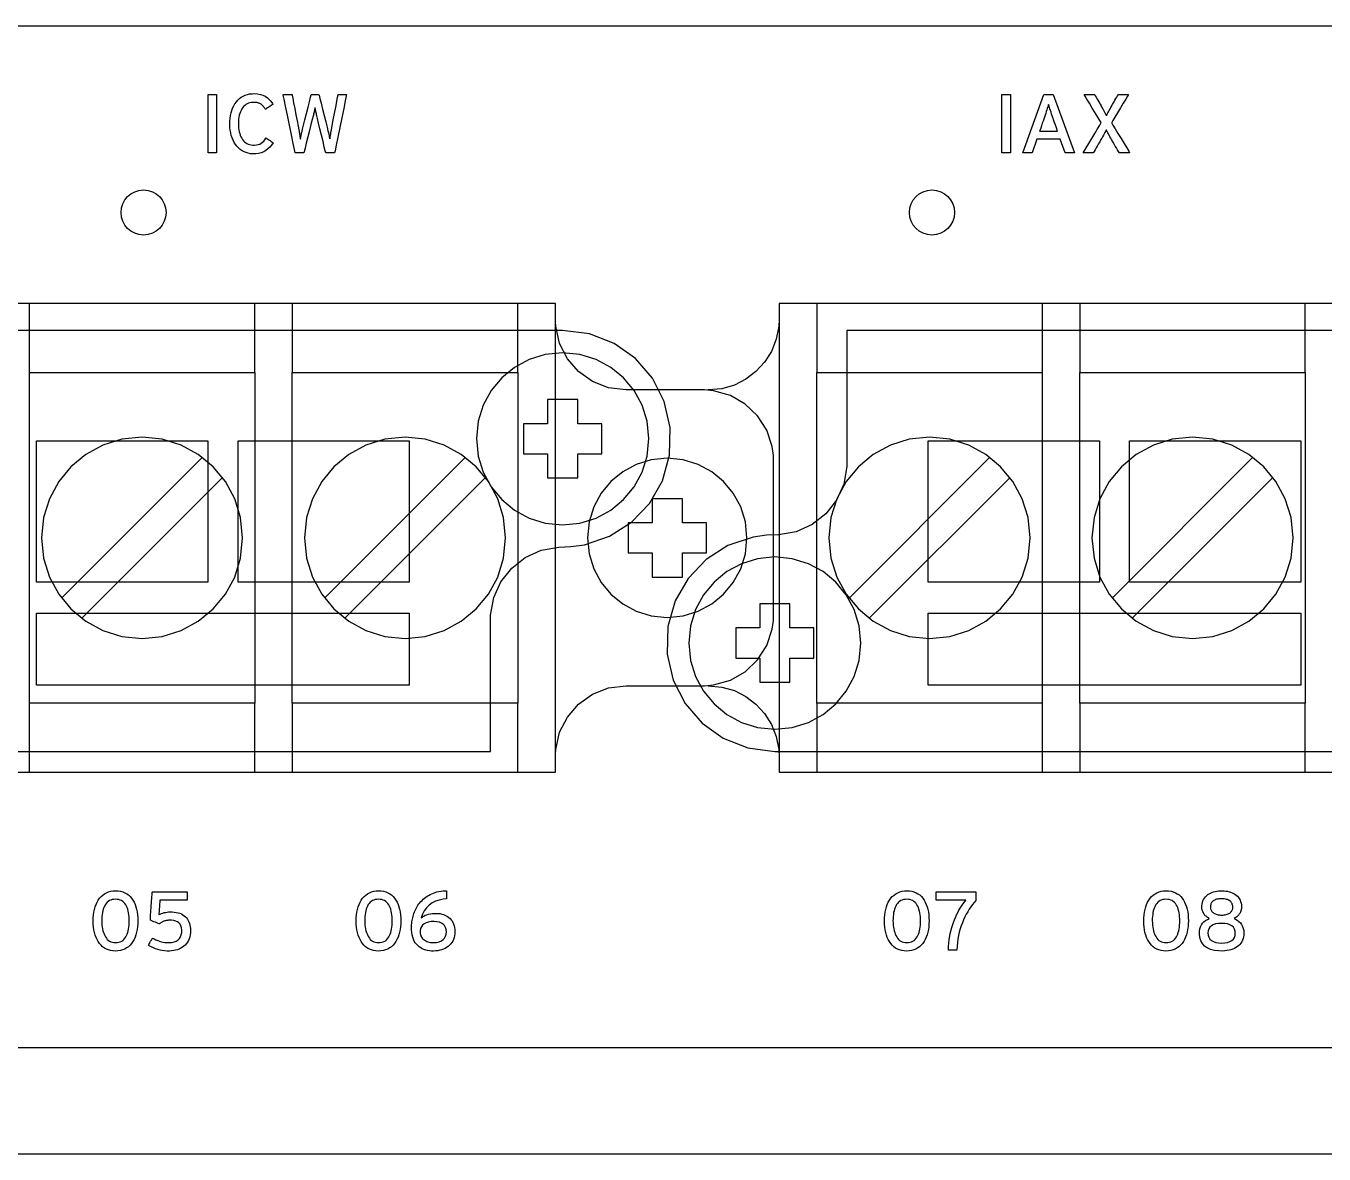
# Model space of a CAD drawing. Extents: x 1 to 47.7, y 0.2 to 33.3.
# Drawn here: x 28.488 to 30.647, y 10.156 to 12.033 of the extents above; entities that cross this region are included whole.
import ezdxf

# ---------------------------------------------------------------- set-up
doc = ezdxf.new("R2010")
doc.units = 0
doc.header["$MEASUREMENT"] = 0
for name, color, linetype in [('1_1__SCREW_TERMINAL_BLOCK_', 7, 'CONTINUOUS'), ('1_2__CONNECTORIZED_RELAY__', 7, 'CONTINUOUS'), ('4_0_____DWG', 7, 'CONTINUOUS')]:
    doc.layers.add(name, color=color, linetype=linetype)

msp = doc.modelspace()

# ---------------------------------------------------------------- linework, layer by layer
at = {"layer": '1_1__SCREW_TERMINAL_BLOCK_'}
for points in [[(28.3373, 10.7912), (28.4887, 10.7912), (28.6343, 10.7912), (28.7722, 10.7912), (28.9005, 10.7912), (29.0173, 10.7912), (29.0708, 10.7912), (29.1206, 10.7912), (29.1667, 10.7912), (29.2086, 10.7912), (29.2462, 10.7912), (29.2792, 10.7912), (29.3075, 10.7912), (29.3307, 10.7912), (29.3486, 10.7912), (29.3609, 10.7912), (29.3676, 10.7912), (29.3687, 10.7912), (29.3687, 10.7913), (29.3687, 10.7923), (29.3687, 10.8129), (29.3687, 10.8163), (29.3687, 10.817), (29.3687, 10.8216), (29.3693, 10.8291), (29.3758, 10.8577), (29.3888, 10.8831), (29.4073, 10.9045), (29.4304, 10.9209), (29.4572, 10.9314), (29.4867, 10.9351), (29.4889, 10.9351), (29.495, 10.9351), (29.5162, 10.9351), (29.5737, 10.9351), (29.5983, 10.9351), (29.6125, 10.9351), (29.617, 10.9352), (29.6319, 10.9365), (29.6599, 10.9444), (29.6845, 10.9585), (29.705, 10.978), (29.7203, 11.0019), (29.7295, 11.0292), (29.7316, 11.0439), (29.7319, 11.0515), (29.7319, 11.0537), (29.7319, 11.0615), (29.7319, 11.0766), (29.7319, 11.0976), (29.7319, 11.123), (29.7319, 11.1811), (29.7319, 11.2392), (29.7319, 11.2646), (29.7319, 11.2856), (29.7319, 11.3007), (29.7319, 11.3085), (29.7319, 11.3108), (29.7316, 11.3183), (29.7295, 11.333), (29.7203, 11.3604), (29.705, 11.3842), (29.6845, 11.4037), (29.6599, 11.4179), (29.6319, 11.4258), (29.617, 11.4271), (29.6125, 11.4271), (29.5983, 11.4271), (29.5737, 11.4271), (29.5162, 11.4271), (29.495, 11.4271), (29.4889, 11.4271), (29.4867, 11.4271), (29.4572, 11.4308), (29.4304, 11.4413), (29.4073, 11.4577), (29.3888, 11.4791), (29.3758, 11.5046), (29.3693, 11.5332), (29.3687, 11.5407), (29.3687, 11.5453), (29.3687, 11.5459), (29.3687, 11.5493), (29.3687, 11.57), (29.3687, 11.5709), (29.3687, 11.5711), (29.3676, 11.5711), (29.3609, 11.5711), (29.3486, 11.5711), (29.3307, 11.5711), (29.3075, 11.5711), (29.2792, 11.5711), (29.2462, 11.5711), (29.2086, 11.5711), (29.1667, 11.5711), (29.1206, 11.5711), (29.0708, 11.5711), (29.0173, 11.5711), (28.9005, 11.5711), (28.7722, 11.5711), (28.6343, 11.5711), (28.4887, 11.5711), (28.3373, 11.5711)], [(28.4938, 11.4561), (28.4938, 11.5711)], [(28.8688, 11.4561), (28.8688, 11.5711)], [(28.9311, 11.5711), (28.9311, 11.4561)], [(29.3061, 11.4561), (29.3061, 11.5711)], [(29.3687, 10.7912), (29.3687, 11.5711)], [(30.6962, 11.5711), (30.4755, 11.5711), (30.3713, 11.5711), (30.2721, 11.5711), (30.1789, 11.5711), (30.0925, 11.5711), (30.0136, 11.5711), (29.9432, 11.5711), (29.8819, 11.5711), (29.8306, 11.5711), (29.7901, 11.5711), (29.7612, 11.5711), (29.7448, 11.5711), (29.7412, 11.5711), (29.7412, 11.57), (29.7412, 11.5546), (29.7412, 11.5473), (29.7412, 11.5455), (29.7412, 11.5445), (29.7406, 11.5332), (29.7363, 11.5115), (29.7283, 11.4914), (29.7169, 11.4734), (29.7025, 11.4577), (29.6856, 11.4449), (29.6665, 11.4353), (29.6455, 11.4292), (29.6232, 11.4271)], [(29.7412, 11.5711), (29.7412, 10.7912)], [(29.8037, 11.5711), (29.8037, 11.4561)], [(30.1787, 11.5711), (30.1787, 11.4561)], [(30.2412, 11.5711), (30.2412, 11.4561)], [(30.6162, 11.4561), (30.6162, 11.5711)], [(28.8688, 10.9062), (28.4938, 10.9062), (28.4938, 11.4561), (28.8688, 11.4561), (28.8688, 10.9062)], [(29.3061, 10.9062), (28.9311, 10.9062), (28.9311, 11.4561), (29.3061, 11.4561), (29.3061, 10.9062)], [(30.1787, 10.9062), (29.8037, 10.9062), (29.8037, 11.4561), (30.1787, 11.4561), (30.1787, 10.9062)], [(30.6162, 10.9062), (30.2412, 10.9062), (30.2412, 11.4561), (30.6162, 11.4561), (30.6162, 10.9062)], [(28.7816, 11.3151), (28.5473, 11.0809)], [(29.2191, 11.3151), (28.9849, 11.0809)], [(29.8574, 11.0809), (30.0917, 11.3151)], [(30.295, 11.0809), (30.5292, 11.3151)], [(28.5808, 11.0474), (28.815, 11.2817)], [(29.0183, 11.0474), (29.2526, 11.2817)], [(30.1251, 11.2817), (29.8908, 11.0474)], [(30.5625, 11.2817), (30.3284, 11.0474)], [(29.58, 11.2063), (29.58, 11.2462), (29.5299, 11.2462), (29.5299, 11.2063), (29.4899, 11.2063), (29.4899, 11.156), (29.5299, 11.156), (29.5299, 11.116), (29.58, 11.116), (29.58, 11.156), (29.62, 11.156), (29.62, 11.2063), (29.58, 11.2063)], [(29.6232, 10.9351), (29.6455, 10.933), (29.6665, 10.927), (29.6856, 10.9173), (29.7025, 10.9045), (29.7169, 10.8889), (29.7283, 10.8709), (29.7363, 10.8508), (29.7406, 10.8291), (29.7412, 10.8177), (29.7412, 10.8168), (29.7412, 10.8149), (29.7412, 10.8077), (29.7412, 10.7923), (29.7412, 10.7912), (29.7448, 10.7912), (29.7612, 10.7912), (29.7901, 10.7912), (29.8306, 10.7912), (29.8819, 10.7912), (29.9432, 10.7912), (30.0136, 10.7912), (30.0925, 10.7912), (30.1789, 10.7912), (30.2721, 10.7912), (30.3713, 10.7912), (30.4755, 10.7912), (30.6962, 10.7912)], [(28.4938, 10.7912), (28.4938, 10.9062)], [(28.8688, 10.7912), (28.8688, 10.9062)], [(28.9311, 10.9062), (28.9311, 10.7912)], [(29.3061, 10.7912), (29.3061, 10.9062)], [(29.8037, 10.9062), (29.8037, 10.7912)], [(30.1787, 10.9062), (30.1787, 10.7912)], [(30.2412, 10.9062), (30.2412, 10.7912)], [(30.6162, 10.7912), (30.6162, 10.9062)]]:
    msp.add_lwpolyline(points, dxfattribs=at)
for points in [[(28.8484, 11.1811), (28.8451, 11.2148), (28.8353, 11.2462), (28.8199, 11.2747), (28.7995, 11.2995), (28.7748, 11.3199), (28.7463, 11.3354), (28.7149, 11.3451), (28.6812, 11.3486), (28.6475, 11.3451), (28.6161, 11.3354), (28.5877, 11.3199), (28.5629, 11.2995), (28.5425, 11.2747), (28.5271, 11.2462), (28.5173, 11.2148), (28.5139, 11.1811), (28.5173, 11.1474), (28.5271, 11.116), (28.5425, 11.0876), (28.5629, 11.0628), (28.5877, 11.0423), (28.6161, 11.0269), (28.6475, 11.0171), (28.6812, 11.0137), (28.7149, 11.0171), (28.7463, 11.0269), (28.7748, 11.0423), (28.7995, 11.0628), (28.8199, 11.0876), (28.8353, 11.116), (28.8451, 11.1474)], [(29.286, 11.1811), (29.2826, 11.2148), (29.2728, 11.2462), (29.2574, 11.2747), (29.237, 11.2995), (29.2122, 11.3199), (29.1838, 11.3354), (29.1524, 11.3451), (29.1187, 11.3486), (29.085, 11.3451), (29.0536, 11.3354), (29.0251, 11.3199), (29.0004, 11.2995), (28.98, 11.2747), (28.9646, 11.2462), (28.9548, 11.2148), (28.9514, 11.1811), (28.9548, 11.1474), (28.9646, 11.116), (28.98, 11.0876), (29.0004, 11.0628), (29.0251, 11.0423), (29.0536, 11.0269), (29.085, 11.0171), (29.1187, 11.0137), (29.1524, 11.0171), (29.1838, 11.0269), (29.2122, 11.0423), (29.237, 11.0628), (29.2574, 11.0876), (29.2728, 11.116), (29.2826, 11.1474)], [(30.1585, 11.1811), (30.1551, 11.2148), (30.1454, 11.2462), (30.13, 11.2747), (30.1095, 11.2995), (30.0848, 11.3199), (30.0564, 11.3354), (30.025, 11.3451), (29.9913, 11.3486), (29.9575, 11.3451), (29.9261, 11.3354), (29.8976, 11.3199), (29.8729, 11.2995), (29.8524, 11.2747), (29.837, 11.2462), (29.8272, 11.2148), (29.8238, 11.1811), (29.8272, 11.1474), (29.837, 11.116), (29.8524, 11.0876), (29.8729, 11.0628), (29.8976, 11.0423), (29.9261, 11.0269), (29.9575, 11.0171), (29.9913, 11.0137), (30.025, 11.0171), (30.0564, 11.0269), (30.0848, 11.0423), (30.1095, 11.0628), (30.13, 11.0876), (30.1454, 11.116), (30.1551, 11.1474)], [(30.5961, 11.1811), (30.5927, 11.2148), (30.5829, 11.2462), (30.5675, 11.2747), (30.5471, 11.2995), (30.5223, 11.3199), (30.4939, 11.3354), (30.4625, 11.3451), (30.4288, 11.3486), (30.395, 11.3451), (30.3636, 11.3354), (30.3352, 11.3199), (30.3104, 11.2995), (30.29, 11.2747), (30.2745, 11.2462), (30.2648, 11.2148), (30.2614, 11.1811), (30.2648, 11.1474), (30.2745, 11.116), (30.29, 11.0876), (30.3104, 11.0628), (30.3352, 11.0423), (30.3636, 11.0269), (30.395, 11.0171), (30.4288, 11.0137), (30.4625, 11.0171), (30.4939, 11.0269), (30.5223, 11.0423), (30.5471, 11.0628), (30.5675, 11.0876), (30.5829, 11.116), (30.5927, 11.1474)], [(29.6875, 11.1811), (29.6848, 11.2078), (29.6771, 11.2327), (29.6648, 11.2552), (29.6486, 11.2748), (29.629, 11.2911), (29.6065, 11.3033), (29.5816, 11.3111), (29.5549, 11.3138), (29.5282, 11.3111), (29.5033, 11.3033), (29.4809, 11.2911), (29.4612, 11.2748), (29.4451, 11.2552), (29.4328, 11.2327), (29.4251, 11.2078), (29.4224, 11.1811), (29.4251, 11.1545), (29.4328, 11.1296), (29.4451, 11.1071), (29.4612, 11.0874), (29.4809, 11.0712), (29.5033, 11.059), (29.5282, 11.0512), (29.5549, 11.0485), (29.5816, 11.0512), (29.6065, 11.059), (29.629, 11.0712), (29.6486, 11.0874), (29.6648, 11.1071), (29.6771, 11.1296), (29.6848, 11.1545)]]:
    msp.add_lwpolyline(points, close=True, dxfattribs=at)
at = {"layer": '1_2__CONNECTORIZED_RELAY__'}
for points in [[(28.4414, 10.8259), (28.5804, 10.8259), (28.7117, 10.8259), (28.8332, 10.8259), (28.9434, 10.8259), (29.0401, 10.8259), (29.0829, 10.8259), (29.1217, 10.8259), (29.1562, 10.8259), (29.1862, 10.8259), (29.2115, 10.8259), (29.2319, 10.8259), (29.247, 10.8259), (29.2567, 10.8259), (29.2608, 10.8259), (29.2609, 10.8261), (29.2609, 10.8314), (29.2609, 10.8432), (29.2609, 10.8603), (29.2609, 10.9054), (29.2609, 10.9566), (29.2609, 11.0037), (29.2609, 11.0225), (29.2609, 11.0366), (29.2611, 11.0523), (29.2663, 11.0817), (29.2783, 11.1082), (29.2961, 11.1308), (29.3187, 11.1486), (29.3452, 11.1606), (29.3747, 11.1658), (29.3947, 11.1665), (29.4171, 11.1696), (29.4589, 11.1837), (29.4953, 11.2071), (29.5251, 11.2383), (29.5467, 11.276), (29.5588, 11.3187), (29.5599, 11.3645), (29.5499, 11.408), (29.5301, 11.4467), (29.5019, 11.4793), (29.4666, 11.5043), (29.4258, 11.5203), (29.3808, 11.526), (29.3779, 11.526), (29.3693, 11.526), (29.3552, 11.526), (29.3359, 11.526), (29.3115, 11.526), (29.2825, 11.526), (29.2488, 11.526), (29.2109, 11.526), (29.1689, 11.526), (29.123, 11.526), (29.0207, 11.526), (28.9058, 11.526), (28.7801, 11.526), (28.6456, 11.526), (28.504, 11.526), (28.2071, 11.526)], [(30.6733, 11.526), (30.5343, 11.526), (30.4031, 11.526), (30.2815, 11.526), (30.1714, 11.526), (30.0746, 11.526), (30.0318, 11.526), (29.9931, 11.526), (29.9585, 11.526), (29.9285, 11.526), (29.9032, 11.526), (29.8829, 11.526), (29.8677, 11.526), (29.858, 11.526), (29.8539, 11.526), (29.8538, 11.5258), (29.8538, 11.5206), (29.8538, 11.5088), (29.8538, 11.4917), (29.8538, 11.4467), (29.8538, 11.3956), (29.8538, 11.3486), (29.8538, 11.3297), (29.8538, 11.3156), (29.8536, 11.3), (29.8484, 11.2704), (29.8365, 11.2438), (29.8187, 11.2212), (29.7961, 11.2034), (29.7696, 11.1914), (29.7401, 11.1861), (29.7201, 11.1855), (29.6976, 11.1823), (29.6559, 11.1682), (29.6194, 11.1449), (29.5897, 11.1137), (29.5681, 11.0761), (29.556, 11.0335), (29.5548, 10.9877), (29.5648, 10.9442), (29.5847, 10.9054), (29.6129, 10.8727), (29.6481, 10.8477), (29.6889, 10.8316), (29.7339, 10.8259), (29.7339, 10.8259), (29.7368, 10.8259), (29.7455, 10.8259), (29.7596, 10.8259), (29.7789, 10.8259), (29.8032, 10.8259), (29.8323, 10.8259), (29.8659, 10.8259), (29.9039, 10.8259), (29.9459, 10.8259), (29.9917, 10.8259), (30.094, 10.8259), (30.209, 10.8259), (30.3346, 10.8259), (30.4692, 10.8259), (30.6108, 10.8259), (30.9077, 10.8259)], [(29.406, 11.4113), (29.3558, 11.4113), (29.3558, 11.371), (29.3159, 11.371), (29.3159, 11.321), (29.3558, 11.321), (29.3558, 11.2811), (29.406, 11.2811), (29.406, 11.321), (29.4459, 11.321), (29.4459, 11.371), (29.406, 11.371), (29.406, 11.4113)], [(28.7908, 11.1077), (28.5058, 11.1077), (28.5058, 11.3427), (28.7908, 11.3427), (28.7908, 11.1077)], [(29.1258, 11.1077), (28.8408, 11.1077), (28.8408, 11.3427), (29.1258, 11.3427), (29.1258, 11.1077)], [(30.2738, 11.1077), (29.9888, 11.1077), (29.9888, 11.3427), (30.2738, 11.3427), (30.2738, 11.1077)], [(30.6088, 11.1077), (30.3238, 11.1077), (30.3238, 11.3427), (30.6088, 11.3427), (30.6088, 11.1077)], [(29.7089, 11.0713), (29.7089, 11.0313), (29.6688, 11.0313), (29.6688, 10.981), (29.7089, 10.981), (29.7089, 10.941), (29.7589, 10.941), (29.7589, 10.981), (29.799, 10.981), (29.799, 11.0313), (29.7589, 11.0313), (29.7589, 11.0713), (29.7089, 11.0713)], [(29.1258, 10.936), (28.5058, 10.936), (28.5058, 11.056), (29.1258, 11.056), (29.1258, 10.936)], [(30.6088, 10.936), (29.9888, 10.936), (29.9888, 11.056), (30.6088, 11.056), (30.6088, 10.936)]]:
    msp.add_lwpolyline(points, dxfattribs=at)
for points in [[(29.5241, 11.3462), (29.5212, 11.375), (29.5129, 11.4018), (29.4996, 11.4261), (29.4821, 11.4472), (29.4609, 11.4647), (29.4366, 11.4779), (29.4097, 11.4862), (29.3808, 11.4891), (29.352, 11.4862), (29.3251, 11.4779), (29.3008, 11.4647), (29.2796, 11.4472), (29.2621, 11.4261), (29.2489, 11.4018), (29.2406, 11.375), (29.2377, 11.3462), (29.2406, 11.3173), (29.2489, 11.2903), (29.2621, 11.266), (29.2796, 11.2448), (29.3008, 11.2273), (29.3251, 11.2141), (29.352, 11.2058), (29.3808, 11.2028), (29.4097, 11.2058), (29.4366, 11.2141), (29.4609, 11.2273), (29.4821, 11.2448), (29.4996, 11.266), (29.5129, 11.2903), (29.5212, 11.3173)], [(29.8771, 11.0061), (29.8742, 11.0349), (29.8658, 11.0618), (29.8526, 11.0862), (29.8351, 11.1074), (29.814, 11.1249), (29.7896, 11.1382), (29.7628, 11.1465), (29.7339, 11.1495), (29.7051, 11.1465), (29.6782, 11.1382), (29.6539, 11.1249), (29.6327, 11.1074), (29.6152, 11.0862), (29.602, 11.0618), (29.5937, 11.0349), (29.5908, 11.0061), (29.5937, 10.9772), (29.602, 10.9503), (29.6152, 10.926), (29.6327, 10.9048), (29.6539, 10.8873), (29.6782, 10.8741), (29.7051, 10.8657), (29.7339, 10.8628), (29.7628, 10.8657), (29.7896, 10.8741), (29.814, 10.8873), (29.8351, 10.9048), (29.8526, 10.926), (29.8658, 10.9503), (29.8742, 10.9772)]]:
    msp.add_lwpolyline(points, close=True, dxfattribs=at)
at = {"layer": '4_0_____DWG'}
for points in [[(28.3763, 12.0327), (28.5053, 12.0327), (28.637, 12.0327), (28.7713, 12.0327), (28.9082, 12.0327), (29.0475, 12.0327), (29.1891, 12.0327), (29.333, 12.0327), (29.4789, 12.0327), (29.6269, 12.0327), (29.7768, 12.0327), (29.9285, 12.0327), (30.0818, 12.0327), (30.2368, 12.0327), (30.3933, 12.0327), (30.5512, 12.0327), (30.7104, 12.0327)], [(28.7909, 11.8214), (28.7909, 11.9186), (28.805, 11.9186), (28.805, 11.8214), (28.7909, 11.8214)], [(30.1117, 11.8214), (30.1117, 11.9186), (30.1258, 11.9186), (30.1258, 11.8214), (30.1117, 11.8214)], [(30.2168, 11.8214), (30.2087, 11.8445), (30.1698, 11.8445), (30.1617, 11.8214), (30.1466, 11.8214), (30.1816, 11.9186), (30.197, 11.9186), (30.2324, 11.8214), (30.2168, 11.8214)], [(30.7104, 10.3327), (30.5512, 10.3327), (30.3933, 10.3327), (30.2368, 10.3327), (30.0818, 10.3327), (29.9285, 10.3327), (29.7768, 10.3327), (29.6269, 10.3327), (29.4789, 10.3327), (29.333, 10.3327), (29.1891, 10.3327), (29.0475, 10.3327), (28.9082, 10.3327), (28.7713, 10.3327), (28.637, 10.3327), (28.5053, 10.3327), (28.3763, 10.3327)], [(30.7458, 10.1561), (30.5661, 10.1561), (30.3884, 10.1561), (30.3004, 10.1561), (30.2129, 10.1561), (30.126, 10.1561), (30.0397, 10.1561), (29.9539, 10.1561), (29.8687, 10.1561), (29.7842, 10.1561), (29.7003, 10.1561), (29.617, 10.1561), (29.5343, 10.1561), (29.4523, 10.1561), (29.371, 10.1561), (29.2904, 10.1561), (29.2105, 10.1561), (29.1313, 10.1561), (29.0528, 10.1561), (28.975, 10.1561), (28.898, 10.1561), (28.8217, 10.1561), (28.7462, 10.1561), (28.6715, 10.1561), (28.5976, 10.1561), (28.5245, 10.1561), (28.4522, 10.1561)]]:
    msp.add_lwpolyline(points, dxfattribs=at)
for points in [[(28.8993, 11.8384), (28.8967, 11.8345), (28.8939, 11.831), (28.8907, 11.828), (28.8873, 11.8255), (28.8835, 11.8234), (28.8795, 11.8218), (28.8751, 11.8207), (28.8705, 11.82), (28.8658, 11.8199), (28.8617, 11.8202), (28.8578, 11.8209), (28.8542, 11.822), (28.8508, 11.8234), (28.8475, 11.8252), (28.8445, 11.8273), (28.8417, 11.8298), (28.8391, 11.8326), (28.8367, 11.8357), (28.8345, 11.839), (28.8326, 11.8426), (28.831, 11.8464), (28.8296, 11.8505), (28.8286, 11.8548), (28.8278, 11.8593), (28.8273, 11.864), (28.8271, 11.869), (28.8272, 11.8741), (28.8276, 11.8789), (28.8282, 11.8836), (28.8292, 11.888), (28.8304, 11.8921), (28.8319, 11.8961), (28.8337, 11.8998), (28.8358, 11.9032), (28.8381, 11.9065), (28.8406, 11.9094), (28.8434, 11.912), (28.8463, 11.9142), (28.8494, 11.9161), (28.8528, 11.9176), (28.8564, 11.9187), (28.8601, 11.9196), (28.8641, 11.92), (28.8686, 11.9201), (28.8735, 11.9197), (28.8781, 11.9188), (28.8823, 11.9175), (28.8861, 11.9156), (28.8896, 11.9133), (28.8928, 11.9106), (28.8956, 11.9073), (28.898, 11.9036), (28.8987, 11.9019), (28.8978, 11.9013), (28.8962, 11.9003), (28.8943, 11.899), (28.8921, 11.8977), (28.8901, 11.8963), (28.8883, 11.8952), (28.887, 11.8943), (28.8864, 11.894), (28.8857, 11.8951), (28.8849, 11.8964), (28.884, 11.8976), (28.8831, 11.8987), (28.8822, 11.8997), (28.8813, 11.9006), (28.8804, 11.9015), (28.8794, 11.9023), (28.8784, 11.903), (28.8773, 11.9035), (28.8762, 11.9041), (28.8749, 11.9045), (28.8737, 11.9049), (28.8723, 11.9052), (28.8709, 11.9054), (28.8694, 11.9056), (28.8678, 11.9056), (28.8657, 11.9056), (28.8631, 11.9054), (28.8605, 11.9049), (28.8581, 11.9042), (28.8559, 11.9032), (28.8539, 11.902), (28.852, 11.9005), (28.8502, 11.8988), (28.8486, 11.8969), (28.8472, 11.8947), (28.8459, 11.8923), (28.8447, 11.8897), (28.8438, 11.887), (28.843, 11.884), (28.8424, 11.8809), (28.8419, 11.8775), (28.8417, 11.874), (28.8416, 11.8703), (28.8416, 11.8666), (28.8419, 11.8631), (28.8423, 11.8598), (28.8429, 11.8566), (28.8437, 11.8537), (28.8446, 11.8509), (28.8457, 11.8483), (28.847, 11.8459), (28.8484, 11.8437), (28.85, 11.8416), (28.8517, 11.8398), (28.8536, 11.8383), (28.8556, 11.837), (28.8578, 11.836), (28.8602, 11.8352), (28.8627, 11.8347), (28.8654, 11.8344), (28.8684, 11.8344), (28.8714, 11.8347), (28.8742, 11.8353), (28.8769, 11.8363), (28.8793, 11.8375), (28.8816, 11.8391), (28.8837, 11.841), (28.8855, 11.8433), (28.8872, 11.8458), (28.8878, 11.8464), (28.8888, 11.8457), (28.8903, 11.8446), (28.8922, 11.8434), (28.8942, 11.842), (28.8961, 11.8406), (28.8977, 11.8395), (28.8989, 11.8387)], [(29.0015, 11.8214), (29.001, 11.8214), (28.9996, 11.8214), (28.9976, 11.8214), (28.9952, 11.8214), (28.9927, 11.8214), (28.9903, 11.8214), (28.9884, 11.8214), (28.9872, 11.8214), (28.9868, 11.8215), (28.986, 11.8247), (28.9844, 11.8313), (28.9822, 11.8404), (28.9797, 11.8508), (28.9772, 11.8615), (28.9748, 11.8712), (28.973, 11.8789), (28.9719, 11.8834), (28.9715, 11.8849), (28.9712, 11.8865), (28.9708, 11.8881), (28.9705, 11.8896), (28.9701, 11.8911), (28.9698, 11.8925), (28.9695, 11.8939), (28.9693, 11.8953), (28.969, 11.8966), (28.9687, 11.8963), (28.9685, 11.8949), (28.9682, 11.8935), (28.9679, 11.8921), (28.9676, 11.8907), (28.9673, 11.8892), (28.9669, 11.8876), (28.9666, 11.8861), (28.9662, 11.8845), (28.9657, 11.8826), (28.9643, 11.8771), (28.9622, 11.8688), (28.9597, 11.8587), (28.957, 11.848), (28.9544, 11.8379), (28.9523, 11.8293), (28.9508, 11.8234), (28.9503, 11.8214), (28.9497, 11.8214), (28.9483, 11.8214), (28.9463, 11.8214), (28.9439, 11.8214), (28.9414, 11.8214), (28.9392, 11.8214), (28.9373, 11.8214), (28.9361, 11.8214), (28.9358, 11.8217), (28.9347, 11.8269), (28.9326, 11.8374), (28.9297, 11.8517), (28.9264, 11.8678), (28.923, 11.8842), (28.92, 11.8991), (28.9176, 11.9108), (28.9162, 11.9176), (28.9161, 11.9186), (28.9171, 11.9186), (28.9189, 11.9186), (28.9211, 11.9186), (28.9236, 11.9186), (28.926, 11.9186), (28.9282, 11.9186), (28.9299, 11.9186), (28.9307, 11.9186), (28.9309, 11.9175), (28.9319, 11.9127), (28.9333, 11.9049), (28.9352, 11.8953), (28.9372, 11.8849), (28.9391, 11.8748), (28.9407, 11.8661), (28.9419, 11.8598), (28.9424, 11.8572), (28.9427, 11.8559), (28.9429, 11.8545), (28.9432, 11.8531), (28.9434, 11.8517), (28.9437, 11.8502), (28.9439, 11.8487), (28.9442, 11.8473), (28.9444, 11.8458), (28.9446, 11.8446), (28.9449, 11.8461), (28.9452, 11.8475), (28.9455, 11.849), (28.9458, 11.8504), (28.9461, 11.8519), (28.9464, 11.8533), (28.9467, 11.8547), (28.947, 11.8561), (28.9473, 11.8573), (28.9482, 11.8608), (28.9499, 11.8676), (28.9522, 11.8767), (28.9548, 11.887), (28.9574, 11.8974), (28.9598, 11.9067), (28.9616, 11.914), (28.9627, 11.9181), (28.9629, 11.9186), (28.9638, 11.9186), (28.9653, 11.9186), (28.9672, 11.9186), (28.9693, 11.9186), (28.9714, 11.9186), (28.9732, 11.9186), (28.9746, 11.9186), (28.9753, 11.9186), (28.9756, 11.9173), (28.9769, 11.9122), (28.9789, 11.9041), (28.9814, 11.8942), (28.9841, 11.8835), (28.9867, 11.8732), (28.9889, 11.8644), (28.9905, 11.8582), (28.9911, 11.8557), (28.9914, 11.8546), (28.9917, 11.8534), (28.9919, 11.8522), (28.9922, 11.8509), (28.9925, 11.8496), (28.9927, 11.8483), (28.993, 11.847), (28.9933, 11.8456), (28.9935, 11.8447), (28.9938, 11.8461), (28.9941, 11.8476), (28.9943, 11.849), (28.9946, 11.8503), (28.9948, 11.8516), (28.995, 11.8528), (28.9952, 11.854), (28.9953, 11.8551), (28.9955, 11.8561), (28.9962, 11.8599), (28.9976, 11.867), (28.9993, 11.8764), (29.0013, 11.8869), (29.0033, 11.8975), (29.0051, 11.9069), (29.0064, 11.9142), (29.0072, 11.9182), (29.0074, 11.9186), (29.0084, 11.9186), (29.0102, 11.9186), (29.0124, 11.9186), (29.0148, 11.9186), (29.0171, 11.9186), (29.0192, 11.9186), (29.0207, 11.9186), (29.0214, 11.9186), (29.021, 11.9164), (29.0193, 11.9082), (29.0167, 11.8954), (29.0135, 11.88), (29.0101, 11.8635), (29.0069, 11.8477), (29.0042, 11.8342), (29.0023, 11.8249)], [(30.1964, 11.8799), (30.1953, 11.8831), (30.1943, 11.8861), (30.1933, 11.8891), (30.1924, 11.8919), (30.1915, 11.8946), (30.1907, 11.8971), (30.19, 11.8995), (30.1892, 11.9018), (30.1886, 11.9005), (30.1879, 11.8981), (30.1871, 11.8956), (30.1863, 11.893), (30.1854, 11.8902), (30.1845, 11.8873), (30.1835, 11.8843), (30.1824, 11.8811), (30.1819, 11.8794), (30.1812, 11.8775), (30.1801, 11.8745), (30.1788, 11.8707), (30.1774, 11.8666), (30.1761, 11.8628), (30.175, 11.8597), (30.1744, 11.8578), (30.1745, 11.8575), (30.1766, 11.8575), (30.1804, 11.8575), (30.1854, 11.8575), (30.1909, 11.8575), (30.1961, 11.8575), (30.2005, 11.8575), (30.2034, 11.8575), (30.2042, 11.8575), (30.2038, 11.8588), (30.2028, 11.8615), (30.2016, 11.8651), (30.2002, 11.8691), (30.1988, 11.8731), (30.1976, 11.8765), (30.1967, 11.879)], [(30.3068, 11.8214), (30.3064, 11.8221), (30.3054, 11.8239), (30.3039, 11.8266), (30.3021, 11.8297), (30.3002, 11.8329), (30.2985, 11.8359), (30.297, 11.8384), (30.2961, 11.8399), (30.2955, 11.841), (30.2941, 11.8436), (30.2927, 11.8461), (30.2914, 11.8485), (30.2901, 11.8508), (30.2889, 11.853), (30.2878, 11.8551), (30.2867, 11.8571), (30.2857, 11.8591), (30.2847, 11.8591), (30.2838, 11.8572), (30.2827, 11.8552), (30.2816, 11.8531), (30.2804, 11.8509), (30.2792, 11.8485), (30.2778, 11.8461), (30.2764, 11.8436), (30.2749, 11.841), (30.2743, 11.8399), (30.2734, 11.8384), (30.272, 11.8359), (30.2702, 11.8329), (30.2684, 11.8297), (30.2666, 11.8266), (30.2651, 11.8239), (30.2641, 11.8221), (30.2637, 11.8214), (30.2631, 11.8214), (30.2614, 11.8214), (30.259, 11.8214), (30.2563, 11.8214), (30.2533, 11.8214), (30.2506, 11.8214), (30.2484, 11.8214), (30.247, 11.8214), (30.2467, 11.8216), (30.2483, 11.8242), (30.2516, 11.8297), (30.256, 11.837), (30.261, 11.8454), (30.2661, 11.8539), (30.2708, 11.8616), (30.2744, 11.8676), (30.2764, 11.8711), (30.2765, 11.872), (30.2745, 11.8752), (30.2711, 11.8809), (30.2668, 11.8881), (30.262, 11.8961), (30.2573, 11.904), (30.2531, 11.9109), (30.2501, 11.916), (30.2486, 11.9185), (30.2489, 11.9186), (30.2503, 11.9186), (30.2526, 11.9186), (30.2553, 11.9186), (30.2583, 11.9186), (30.2611, 11.9186), (30.2636, 11.9186), (30.2652, 11.9186), (30.2659, 11.9186), (30.2662, 11.918), (30.267, 11.9165), (30.2683, 11.9143), (30.2697, 11.9118), (30.2713, 11.9091), (30.2727, 11.9066), (30.2738, 11.9046), (30.2746, 11.9033), (30.2751, 11.9023), (30.2766, 11.8997), (30.278, 11.8972), (30.2793, 11.8947), (30.2806, 11.8924), (30.2818, 11.8902), (30.2829, 11.888), (30.284, 11.886), (30.285, 11.884), (30.2859, 11.884), (30.2869, 11.8859), (30.288, 11.8879), (30.2891, 11.89), (30.2903, 11.8923), (30.2916, 11.8946), (30.2929, 11.8971), (30.2943, 11.8996), (30.2958, 11.9023), (30.2964, 11.9033), (30.2971, 11.9046), (30.2983, 11.9066), (30.2997, 11.9091), (30.3013, 11.9118), (30.3027, 11.9143), (30.304, 11.9165), (30.3049, 11.918), (30.3052, 11.9186), (30.3058, 11.9186), (30.3075, 11.9186), (30.3099, 11.9186), (30.3127, 11.9186), (30.3156, 11.9186), (30.3183, 11.9186), (30.3205, 11.9186), (30.3219, 11.9186), (30.3222, 11.9185), (30.3207, 11.916), (30.3177, 11.9109), (30.3135, 11.904), (30.3088, 11.8962), (30.304, 11.8882), (30.2997, 11.881), (30.2963, 11.8753), (30.2943, 11.8721), (30.2944, 11.8712), (30.2964, 11.8678), (30.3001, 11.8617), (30.3047, 11.854), (30.3098, 11.8455), (30.3148, 11.8371), (30.3192, 11.8297), (30.3225, 11.8242), (30.3241, 11.8216), (30.3238, 11.8214), (30.3224, 11.8214), (30.3201, 11.8214), (30.3174, 11.8214), (30.3144, 11.8214), (30.3116, 11.8214), (30.3091, 11.8214), (30.3075, 11.8214)], [(28.7212, 11.7224), (28.7204, 11.7148), (28.7182, 11.7078), (28.7148, 11.7014), (28.7102, 11.6959), (28.7046, 11.6913), (28.6983, 11.6878), (28.6912, 11.6857), (28.6837, 11.6849), (28.6761, 11.6857), (28.6691, 11.6878), (28.6627, 11.6913), (28.6572, 11.6959), (28.6526, 11.7014), (28.6491, 11.7078), (28.6469, 11.7148), (28.6462, 11.7224), (28.6469, 11.7299), (28.6491, 11.737), (28.6526, 11.7434), (28.6572, 11.7489), (28.6627, 11.7535), (28.6691, 11.7569), (28.6761, 11.7591), (28.6837, 11.7599), (28.6912, 11.7591), (28.6983, 11.7569), (28.7046, 11.7535), (28.7102, 11.7489), (28.7148, 11.7434), (28.7182, 11.737), (28.7204, 11.7299)], [(30.0327, 11.7224), (30.0319, 11.7148), (30.0297, 11.7078), (30.0263, 11.7014), (30.0217, 11.6959), (30.0161, 11.6913), (30.0098, 11.6878), (30.0027, 11.6857), (29.9952, 11.6849), (29.9876, 11.6857), (29.9806, 11.6878), (29.9742, 11.6913), (29.9687, 11.6959), (29.9641, 11.7014), (29.9606, 11.7078), (29.9584, 11.7148), (29.9577, 11.7224), (29.9584, 11.7299), (29.9606, 11.737), (29.9641, 11.7434), (29.9687, 11.7489), (29.9742, 11.7535), (29.9806, 11.7569), (29.9876, 11.7591), (29.9952, 11.7599), (30.0027, 11.7591), (30.0098, 11.7569), (30.0161, 11.7535), (30.0217, 11.7489), (30.0263, 11.7434), (30.0297, 11.737), (30.0319, 11.7299)], [(28.6742, 10.5441), (28.6741, 10.539), (28.6737, 10.5341), (28.673, 10.5294), (28.6721, 10.525), (28.6709, 10.5208), (28.6695, 10.5168), (28.6678, 10.5131), (28.6659, 10.5096), (28.6637, 10.5064), (28.6612, 10.5035), (28.6585, 10.501), (28.6555, 10.4989), (28.6523, 10.4971), (28.6488, 10.4957), (28.6451, 10.4947), (28.6411, 10.4941), (28.6369, 10.4938), (28.6328, 10.4941), (28.6289, 10.4947), (28.6252, 10.4957), (28.6218, 10.4971), (28.6186, 10.4988), (28.6156, 10.5009), (28.6129, 10.5034), (28.6105, 10.5063), (28.6083, 10.5095), (28.6063, 10.5129), (28.6046, 10.5166), (28.6032, 10.5205), (28.602, 10.5247), (28.6011, 10.5291), (28.6005, 10.5337), (28.6001, 10.5387), (28.5999, 10.5438), (28.6001, 10.549), (28.6005, 10.5539), (28.6011, 10.5586), (28.602, 10.563), (28.6032, 10.5673), (28.6047, 10.5712), (28.6064, 10.5749), (28.6084, 10.5784), (28.6106, 10.5816), (28.6131, 10.5845), (28.6158, 10.587), (28.6188, 10.5892), (28.622, 10.5909), (28.6254, 10.5923), (28.6291, 10.5933), (28.633, 10.5939), (28.6372, 10.5941), (28.6414, 10.5938), (28.6453, 10.5932), (28.649, 10.5922), (28.6525, 10.5909), (28.6557, 10.5892), (28.6586, 10.5871), (28.6613, 10.5846), (28.6638, 10.5818), (28.666, 10.5786), (28.6679, 10.5751), (28.6696, 10.5714), (28.671, 10.5675), (28.6721, 10.5633), (28.673, 10.5589), (28.6737, 10.5542), (28.6741, 10.5493)], [(28.7617, 10.5284), (28.7616, 10.5245), (28.7612, 10.5208), (28.7605, 10.5174), (28.7595, 10.5142), (28.7583, 10.5112), (28.7569, 10.5085), (28.7551, 10.5061), (28.7531, 10.5038), (28.7509, 10.5018), (28.7485, 10.5001), (28.7459, 10.4985), (28.7431, 10.4972), (28.7402, 10.4961), (28.737, 10.4952), (28.7338, 10.4945), (28.7303, 10.4941), (28.7267, 10.4938), (28.7228, 10.4938), (28.7188, 10.4941), (28.7149, 10.4945), (28.7111, 10.4953), (28.7073, 10.4963), (28.7036, 10.4975), (28.7, 10.499), (28.6964, 10.5007), (28.6929, 10.5027), (28.6919, 10.5036), (28.6924, 10.5045), (28.6933, 10.5061), (28.6944, 10.5079), (28.6955, 10.51), (28.6967, 10.512), (28.6977, 10.5137), (28.6983, 10.5149), (28.6986, 10.5154), (28.7013, 10.514), (28.7042, 10.5126), (28.7072, 10.5113), (28.7102, 10.5103), (28.7132, 10.5094), (28.7162, 10.5088), (28.7192, 10.5083), (28.7223, 10.508), (28.7256, 10.5079), (28.7303, 10.5083), (28.7344, 10.5091), (28.738, 10.5105), (28.741, 10.5124), (28.7434, 10.5147), (28.7453, 10.5176), (28.7465, 10.521), (28.7472, 10.5248), (28.7473, 10.529), (28.7468, 10.5326), (28.7459, 10.5357), (28.7444, 10.5384), (28.7425, 10.5406), (28.7401, 10.5424), (28.7373, 10.5437), (28.7339, 10.5446), (28.7301, 10.545), (28.7275, 10.5451), (28.7263, 10.545), (28.725, 10.5449), (28.7238, 10.5448), (28.7226, 10.5447), (28.7215, 10.5445), (28.7203, 10.5442), (28.7193, 10.544), (28.7182, 10.5436), (28.7173, 10.5433), (28.7163, 10.5428), (28.7153, 10.5424), (28.7144, 10.5419), (28.7135, 10.5414), (28.7126, 10.5408), (28.7117, 10.5402), (28.7109, 10.5396), (28.7101, 10.539), (28.7095, 10.5392), (28.7081, 10.5398), (28.706, 10.5406), (28.7035, 10.5416), (28.701, 10.5426), (28.6986, 10.5436), (28.6966, 10.5444), (28.6954, 10.5449), (28.695, 10.5452), (28.6952, 10.5476), (28.6955, 10.5527), (28.696, 10.5596), (28.6965, 10.5675), (28.6971, 10.5755), (28.6976, 10.5828), (28.698, 10.5886), (28.6982, 10.592), (28.6987, 10.5925), (28.7024, 10.5925), (28.7092, 10.5925), (28.718, 10.5925), (28.7277, 10.5925), (28.7374, 10.5925), (28.746, 10.5925), (28.7525, 10.5925), (28.7559, 10.5925), (28.7561, 10.5923), (28.7561, 10.5912), (28.7561, 10.5895), (28.7561, 10.5873), (28.7561, 10.585), (28.7561, 10.5827), (28.7561, 10.5807), (28.7561, 10.5793), (28.7561, 10.5787), (28.7548, 10.5787), (28.7507, 10.5787), (28.7446, 10.5787), (28.7373, 10.5787), (28.7296, 10.5787), (28.7223, 10.5787), (28.7162, 10.5787), (28.7122, 10.5787), (28.7109, 10.5787), (28.7108, 10.5776), (28.7106, 10.5751), (28.7103, 10.5716), (28.71, 10.5675), (28.7097, 10.5633), (28.7094, 10.5595), (28.7092, 10.5563), (28.709, 10.5544), (28.7096, 10.5544), (28.7115, 10.5554), (28.7135, 10.5563), (28.7156, 10.557), (28.7178, 10.5577), (28.7202, 10.5582), (28.7227, 10.5586), (28.7253, 10.5589), (28.7281, 10.559), (28.7314, 10.559), (28.7348, 10.5587), (28.7381, 10.5582), (28.7412, 10.5576), (28.744, 10.5566), (28.7467, 10.5555), (28.7491, 10.5542), (28.7513, 10.5526), (28.7533, 10.5509), (28.7551, 10.5489), (28.7566, 10.5468), (28.758, 10.5446), (28.7591, 10.5422), (28.7601, 10.5397), (28.7608, 10.5371), (28.7613, 10.5343), (28.7616, 10.5314)], [(29.1117, 10.5441), (29.1116, 10.539), (29.1112, 10.5341), (29.1105, 10.5294), (29.1096, 10.525), (29.1084, 10.5208), (29.107, 10.5168), (29.1053, 10.5131), (29.1034, 10.5096), (29.1012, 10.5064), (29.0987, 10.5035), (29.096, 10.501), (29.093, 10.4989), (29.0898, 10.4971), (29.0863, 10.4957), (29.0826, 10.4947), (29.0786, 10.4941), (29.0744, 10.4938), (29.0703, 10.4941), (29.0664, 10.4947), (29.0627, 10.4957), (29.0593, 10.4971), (29.0561, 10.4988), (29.0531, 10.5009), (29.0504, 10.5034), (29.048, 10.5063), (29.0458, 10.5095), (29.0438, 10.5129), (29.0421, 10.5166), (29.0407, 10.5205), (29.0395, 10.5247), (29.0386, 10.5291), (29.038, 10.5337), (29.0376, 10.5387), (29.0374, 10.5438), (29.0376, 10.549), (29.038, 10.5539), (29.0386, 10.5586), (29.0395, 10.563), (29.0407, 10.5673), (29.0422, 10.5712), (29.0439, 10.5749), (29.0459, 10.5784), (29.0481, 10.5816), (29.0506, 10.5845), (29.0533, 10.587), (29.0563, 10.5892), (29.0595, 10.5909), (29.0629, 10.5923), (29.0666, 10.5933), (29.0705, 10.5939), (29.0747, 10.5941), (29.0789, 10.5938), (29.0828, 10.5932), (29.0865, 10.5922), (29.09, 10.5909), (29.0932, 10.5892), (29.0961, 10.5871), (29.0988, 10.5846), (29.1013, 10.5818), (29.1035, 10.5786), (29.1054, 10.5751), (29.1071, 10.5714), (29.1085, 10.5675), (29.1096, 10.5633), (29.1105, 10.5589), (29.1112, 10.5542), (29.1116, 10.5493)], [(29.2016, 10.5262), (29.2014, 10.5226), (29.201, 10.5193), (29.2002, 10.5161), (29.1992, 10.5132), (29.198, 10.5105), (29.1965, 10.5079), (29.1947, 10.5056), (29.1926, 10.5035), (29.1903, 10.5016), (29.1878, 10.4998), (29.1852, 10.4983), (29.1824, 10.497), (29.1795, 10.4959), (29.1764, 10.4951), (29.1731, 10.4944), (29.1697, 10.494), (29.1662, 10.4938), (29.1626, 10.4938), (29.1593, 10.4941), (29.1562, 10.4946), (29.1531, 10.4954), (29.1502, 10.4964), (29.1474, 10.4976), (29.1448, 10.4991), (29.1423, 10.5009), (29.1399, 10.5029), (29.1377, 10.5051), (29.1357, 10.5076), (29.134, 10.5104), (29.1326, 10.5136), (29.1314, 10.517), (29.1305, 10.5207), (29.1299, 10.5247), (29.1295, 10.5291), (29.1294, 10.5331), (29.1295, 10.5353), (29.1296, 10.5376), (29.1298, 10.5399), (29.1301, 10.5422), (29.1305, 10.5446), (29.1309, 10.5469), (29.1314, 10.5493), (29.1321, 10.5517), (29.1327, 10.5541), (29.1335, 10.5565), (29.1344, 10.5588), (29.1354, 10.5611), (29.1364, 10.5634), (29.1376, 10.5656), (29.1389, 10.5678), (29.1402, 10.57), (29.1417, 10.5721), (29.1433, 10.5742), (29.145, 10.5762), (29.1469, 10.5781), (29.1488, 10.5799), (29.1509, 10.5817), (29.1531, 10.5833), (29.1554, 10.5849), (29.1578, 10.5864), (29.1603, 10.5878), (29.163, 10.5891), (29.1658, 10.5902), (29.1687, 10.5912), (29.1718, 10.5921), (29.1751, 10.5928), (29.1785, 10.5933), (29.182, 10.5937), (29.1857, 10.594), (29.1878, 10.594), (29.1878, 10.5931), (29.1878, 10.5914), (29.1878, 10.5893), (29.1878, 10.587), (29.1878, 10.5847), (29.1878, 10.5826), (29.1878, 10.5811), (29.1878, 10.5804), (29.1821, 10.58), (29.1753, 10.5787), (29.1691, 10.5767), (29.1636, 10.5738), (29.1586, 10.5703), (29.1543, 10.5659), (29.1506, 10.5608), (29.1475, 10.5549), (29.1454, 10.5489), (29.1475, 10.5505), (29.1498, 10.552), (29.1523, 10.5533), (29.155, 10.5543), (29.1579, 10.5552), (29.161, 10.5558), (29.1643, 10.5562), (29.1678, 10.5565), (29.1712, 10.5565), (29.1741, 10.5563), (29.177, 10.556), (29.1797, 10.5554), (29.1824, 10.5547), (29.1849, 10.5537), (29.1873, 10.5526), (29.1895, 10.5512), (29.1917, 10.5497), (29.1937, 10.548), (29.1955, 10.546), (29.1971, 10.5438), (29.1984, 10.5414), (29.1995, 10.5388), (29.2004, 10.5359), (29.201, 10.5329), (29.2014, 10.5296)], [(29.9904, 10.5441), (29.9903, 10.539), (29.9899, 10.5341), (29.9893, 10.5294), (29.9884, 10.525), (29.9872, 10.5208), (29.9858, 10.5168), (29.9841, 10.5131), (29.9821, 10.5096), (29.9799, 10.5064), (29.9774, 10.5035), (29.9747, 10.501), (29.9717, 10.4989), (29.9685, 10.4971), (29.9651, 10.4957), (29.9613, 10.4947), (29.9574, 10.4941), (29.9532, 10.4938), (29.949, 10.4941), (29.9451, 10.4947), (29.9414, 10.4957), (29.938, 10.4971), (29.9348, 10.4988), (29.9319, 10.5009), (29.9292, 10.5034), (29.9267, 10.5063), (29.9245, 10.5095), (29.9226, 10.5129), (29.9209, 10.5166), (29.9194, 10.5205), (29.9183, 10.5247), (29.9174, 10.5291), (29.9167, 10.5337), (29.9163, 10.5387), (29.9162, 10.5438), (29.9163, 10.549), (29.9167, 10.5539), (29.9174, 10.5586), (29.9183, 10.563), (29.9195, 10.5673), (29.9209, 10.5712), (29.9226, 10.5749), (29.9246, 10.5784), (29.9269, 10.5816), (29.9293, 10.5845), (29.9321, 10.587), (29.935, 10.5892), (29.9382, 10.5909), (29.9417, 10.5923), (29.9454, 10.5933), (29.9493, 10.5939), (29.9535, 10.5941), (29.9577, 10.5938), (29.9616, 10.5932), (29.9653, 10.5922), (29.9688, 10.5909), (29.972, 10.5892), (29.9749, 10.5871), (29.9776, 10.5846), (29.98, 10.5818), (29.9822, 10.5786), (29.9842, 10.5751), (29.9858, 10.5714), (29.9872, 10.5675), (29.9884, 10.5633), (29.9893, 10.5589), (29.9899, 10.5542), (29.9903, 10.5493)], [(30.068, 10.5778), (30.0652, 10.5745), (30.0624, 10.571), (30.0597, 10.5673), (30.0572, 10.5634), (30.0547, 10.5593), (30.0523, 10.555), (30.05, 10.5505), (30.0478, 10.5458), (30.0458, 10.541), (30.0439, 10.5359), (30.0422, 10.5306), (30.0407, 10.5252), (30.0395, 10.5196), (30.0385, 10.5138), (30.0377, 10.5078), (30.0371, 10.5017), (30.0367, 10.4954), (30.0361, 10.4954), (30.0347, 10.4954), (30.0326, 10.4954), (30.0302, 10.4954), (30.0277, 10.4954), (30.0254, 10.4954), (30.0236, 10.4954), (30.0226, 10.4954), (30.0228, 10.5011), (30.0239, 10.5122), (30.0257, 10.5229), (30.0283, 10.5332), (30.0315, 10.5431), (30.0355, 10.5525), (30.0402, 10.5616), (30.0455, 10.5702), (30.0516, 10.5784), (30.0497, 10.5784), (30.0447, 10.5784), (30.0375, 10.5784), (30.0291, 10.5784), (30.0205, 10.5784), (30.0126, 10.5784), (30.0063, 10.5784), (30.0028, 10.5784), (30.0023, 10.5786), (30.0023, 10.5796), (30.0023, 10.5814), (30.0023, 10.5836), (30.0023, 10.5861), (30.0023, 10.5885), (30.0023, 10.5906), (30.0023, 10.592), (30.0023, 10.5925), (30.0048, 10.5925), (30.0115, 10.5925), (30.0211, 10.5925), (30.0323, 10.5925), (30.0438, 10.5925), (30.0543, 10.5925), (30.0626, 10.5925), (30.0674, 10.5925), (30.068, 10.5924), (30.068, 10.5913), (30.068, 10.5895), (30.068, 10.5871), (30.068, 10.5845), (30.068, 10.582), (30.068, 10.5799), (30.068, 10.5784)], [(30.4218, 10.5441), (30.4217, 10.539), (30.4213, 10.5341), (30.4206, 10.5294), (30.4197, 10.525), (30.4186, 10.5208), (30.4171, 10.5168), (30.4154, 10.5131), (30.4135, 10.5096), (30.4113, 10.5064), (30.4088, 10.5035), (30.4061, 10.501), (30.4031, 10.4989), (30.3999, 10.4971), (30.3964, 10.4957), (30.3927, 10.4947), (30.3888, 10.4941), (30.3845, 10.4938), (30.3804, 10.4941), (30.3765, 10.4947), (30.3728, 10.4957), (30.3694, 10.4971), (30.3662, 10.4988), (30.3632, 10.5009), (30.3605, 10.5034), (30.3581, 10.5063), (30.3559, 10.5095), (30.3539, 10.5129), (30.3522, 10.5166), (30.3508, 10.5205), (30.3496, 10.5247), (30.3487, 10.5291), (30.3481, 10.5337), (30.3477, 10.5387), (30.3475, 10.5438), (30.3477, 10.549), (30.3481, 10.5539), (30.3487, 10.5586), (30.3497, 10.563), (30.3509, 10.5673), (30.3523, 10.5712), (30.354, 10.5749), (30.356, 10.5784), (30.3582, 10.5816), (30.3607, 10.5845), (30.3634, 10.587), (30.3664, 10.5892), (30.3696, 10.5909), (30.373, 10.5923), (30.3767, 10.5933), (30.3806, 10.5939), (30.3848, 10.5941), (30.389, 10.5938), (30.393, 10.5932), (30.3967, 10.5922), (30.4001, 10.5909), (30.4033, 10.5892), (30.4063, 10.5871), (30.409, 10.5846), (30.4114, 10.5818), (30.4136, 10.5786), (30.4155, 10.5751), (30.4172, 10.5714), (30.4186, 10.5675), (30.4198, 10.5633), (30.4207, 10.5589), (30.4213, 10.5542), (30.4217, 10.5493)], [(30.5141, 10.5237), (30.514, 10.5204), (30.5135, 10.5174), (30.5129, 10.5146), (30.5119, 10.5119), (30.5107, 10.5094), (30.5093, 10.5071), (30.5076, 10.5049), (30.5056, 10.503), (30.5034, 10.5012), (30.501, 10.4996), (30.4984, 10.4982), (30.4956, 10.497), (30.4926, 10.4959), (30.4894, 10.4951), (30.486, 10.4945), (30.4824, 10.4941), (30.4786, 10.4938), (30.4723, 10.494), (30.465, 10.4949), (30.4587, 10.4965), (30.4533, 10.499), (30.4488, 10.5022), (30.4453, 10.5062), (30.4427, 10.5109), (30.441, 10.5164), (30.4402, 10.5227), (30.4403, 10.5271), (30.4409, 10.5308), (30.442, 10.5341), (30.4435, 10.5372), (30.4454, 10.54), (30.4477, 10.5424), (30.4505, 10.5446), (30.4537, 10.5465), (30.4566, 10.548), (30.4551, 10.5488), (30.4536, 10.5497), (30.4523, 10.5506), (30.4511, 10.5516), (30.45, 10.5526), (30.449, 10.5537), (30.4481, 10.5548), (30.4474, 10.556), (30.4467, 10.5572), (30.4461, 10.5584), (30.4456, 10.5596), (30.4452, 10.5608), (30.4448, 10.5619), (30.4445, 10.5631), (30.4443, 10.5642), (30.4442, 10.5653), (30.4442, 10.5663), (30.4443, 10.5689), (30.4446, 10.5719), (30.4452, 10.5747), (30.446, 10.5773), (30.4471, 10.5798), (30.4485, 10.582), (30.4501, 10.5841), (30.4519, 10.5859), (30.454, 10.5876), (30.4562, 10.589), (30.4585, 10.5902), (30.461, 10.5913), (30.4635, 10.5922), (30.4662, 10.5929), (30.469, 10.5935), (30.472, 10.5938), (30.475, 10.5941), (30.4781, 10.5941), (30.4811, 10.594), (30.484, 10.5936), (30.4867, 10.5932), (30.4894, 10.5925), (30.492, 10.5917), (30.4945, 10.5907), (30.4969, 10.5895), (30.4992, 10.5882), (30.5014, 10.5867), (30.5033, 10.585), (30.505, 10.5831), (30.5065, 10.581), (30.5077, 10.5786), (30.5087, 10.5761), (30.5094, 10.5734), (30.5099, 10.5705), (30.5101, 10.5674), (30.5101, 10.5665), (30.5101, 10.566), (30.51, 10.5655), (30.51, 10.5649), (30.5099, 10.5644), (30.5099, 10.5639), (30.5098, 10.5633), (30.5097, 10.5628), (30.5096, 10.5622), (30.5094, 10.5616), (30.5092, 10.561), (30.509, 10.5603), (30.5088, 10.5597), (30.5086, 10.5591), (30.5083, 10.5585), (30.508, 10.5578), (30.5077, 10.5572), (30.5072, 10.5563), (30.5065, 10.555), (30.5056, 10.5539), (30.5046, 10.5527), (30.5035, 10.5517), (30.5022, 10.5507), (30.5009, 10.5497), (30.4995, 10.5489), (30.4979, 10.548), (30.5, 10.5468), (30.5032, 10.5451), (30.506, 10.5431), (30.5084, 10.5407), (30.5104, 10.538), (30.512, 10.5349), (30.5131, 10.5315), (30.5138, 10.5278)], [(28.66, 10.5438), (28.6599, 10.5475), (28.6597, 10.5509), (28.6593, 10.5542), (28.6588, 10.5574), (28.6581, 10.5604), (28.6573, 10.5633), (28.6564, 10.566), (28.6553, 10.5685), (28.654, 10.5709), (28.6526, 10.573), (28.6509, 10.5748), (28.6491, 10.5764), (28.647, 10.5777), (28.6448, 10.5787), (28.6424, 10.5794), (28.6397, 10.5798), (28.6369, 10.58), (28.6342, 10.5798), (28.6316, 10.5794), (28.6292, 10.5787), (28.627, 10.5777), (28.625, 10.5764), (28.6232, 10.5749), (28.6215, 10.5731), (28.6201, 10.571), (28.6188, 10.5687), (28.6177, 10.5662), (28.6167, 10.5635), (28.6159, 10.5607), (28.6153, 10.5577), (28.6148, 10.5546), (28.6144, 10.5512), (28.6142, 10.5478), (28.6142, 10.5441), (28.6143, 10.5405), (28.6145, 10.5371), (28.6149, 10.5338), (28.6154, 10.5307), (28.6161, 10.5277), (28.6169, 10.5249), (28.6179, 10.5222), (28.6191, 10.5197), (28.6204, 10.5173), (28.6218, 10.5151), (28.6234, 10.5132), (28.6253, 10.5116), (28.6273, 10.5103), (28.6295, 10.5093), (28.6319, 10.5085), (28.6344, 10.5081), (28.6372, 10.5079), (28.64, 10.5081), (28.6426, 10.5085), (28.645, 10.5093), (28.6473, 10.5103), (28.6493, 10.5116), (28.6511, 10.5132), (28.6527, 10.515), (28.6542, 10.5172), (28.6554, 10.5195), (28.6565, 10.522), (28.6574, 10.5247), (28.6582, 10.5275), (28.6588, 10.5304), (28.6593, 10.5335), (28.6597, 10.5368), (28.6599, 10.5402)], [(29.0975, 10.5438), (29.0974, 10.5475), (29.0972, 10.5509), (29.0968, 10.5542), (29.0963, 10.5574), (29.0956, 10.5604), (29.0948, 10.5633), (29.0939, 10.566), (29.0928, 10.5685), (29.0915, 10.5709), (29.0901, 10.573), (29.0884, 10.5748), (29.0866, 10.5764), (29.0845, 10.5777), (29.0823, 10.5787), (29.0799, 10.5794), (29.0772, 10.5798), (29.0744, 10.58), (29.0717, 10.5798), (29.0691, 10.5794), (29.0667, 10.5787), (29.0645, 10.5777), (29.0625, 10.5764), (29.0607, 10.5749), (29.059, 10.5731), (29.0576, 10.571), (29.0563, 10.5687), (29.0552, 10.5662), (29.0542, 10.5635), (29.0534, 10.5607), (29.0528, 10.5577), (29.0523, 10.5546), (29.0519, 10.5512), (29.0517, 10.5478), (29.0517, 10.5441), (29.0518, 10.5405), (29.052, 10.5371), (29.0524, 10.5338), (29.0529, 10.5307), (29.0536, 10.5277), (29.0544, 10.5249), (29.0554, 10.5222), (29.0566, 10.5197), (29.0579, 10.5173), (29.0593, 10.5151), (29.0609, 10.5132), (29.0628, 10.5116), (29.0648, 10.5103), (29.067, 10.5093), (29.0694, 10.5085), (29.0719, 10.5081), (29.0747, 10.5079), (29.0775, 10.5081), (29.0801, 10.5085), (29.0825, 10.5093), (29.0848, 10.5103), (29.0868, 10.5116), (29.0886, 10.5132), (29.0902, 10.515), (29.0917, 10.5172), (29.0929, 10.5195), (29.094, 10.522), (29.0949, 10.5247), (29.0957, 10.5275), (29.0963, 10.5304), (29.0968, 10.5335), (29.0972, 10.5368), (29.0974, 10.5402)], [(29.9762, 10.5438), (29.9761, 10.5475), (29.9759, 10.5509), (29.9756, 10.5542), (29.975, 10.5574), (29.9744, 10.5604), (29.9736, 10.5633), (29.9726, 10.566), (29.9715, 10.5685), (29.9703, 10.5709), (29.9688, 10.573), (29.9672, 10.5748), (29.9653, 10.5764), (29.9633, 10.5777), (29.961, 10.5787), (29.9586, 10.5794), (29.956, 10.5798), (29.9532, 10.58), (29.9504, 10.5798), (29.9478, 10.5794), (29.9454, 10.5787), (29.9432, 10.5777), (29.9412, 10.5764), (29.9394, 10.5749), (29.9378, 10.5731), (29.9363, 10.571), (29.9351, 10.5687), (29.934, 10.5662), (29.933, 10.5635), (29.9322, 10.5607), (29.9315, 10.5577), (29.931, 10.5546), (29.9307, 10.5512), (29.9305, 10.5478), (29.9304, 10.5441), (29.9305, 10.5405), (29.9307, 10.5371), (29.9311, 10.5338), (29.9316, 10.5307), (29.9323, 10.5277), (29.9332, 10.5249), (29.9342, 10.5222), (29.9353, 10.5197), (29.9366, 10.5173), (29.9381, 10.5151), (29.9397, 10.5132), (29.9415, 10.5116), (29.9435, 10.5103), (29.9457, 10.5093), (29.9481, 10.5085), (29.9507, 10.5081), (29.9535, 10.5079), (29.9563, 10.5081), (29.9589, 10.5085), (29.9613, 10.5093), (29.9635, 10.5103), (29.9655, 10.5116), (29.9674, 10.5132), (29.969, 10.515), (29.9704, 10.5172), (29.9717, 10.5195), (29.9727, 10.522), (29.9737, 10.5247), (29.9744, 10.5275), (29.9751, 10.5304), (29.9756, 10.5335), (29.9759, 10.5368), (29.9761, 10.5402)], [(30.4076, 10.5438), (30.4075, 10.5475), (30.4073, 10.5509), (30.4069, 10.5542), (30.4064, 10.5574), (30.4057, 10.5604), (30.4049, 10.5633), (30.404, 10.566), (30.4029, 10.5685), (30.4016, 10.5709), (30.4002, 10.573), (30.3985, 10.5748), (30.3967, 10.5764), (30.3946, 10.5777), (30.3924, 10.5787), (30.39, 10.5794), (30.3874, 10.5798), (30.3845, 10.58), (30.3818, 10.5798), (30.3792, 10.5794), (30.3768, 10.5787), (30.3746, 10.5777), (30.3726, 10.5764), (30.3708, 10.5749), (30.3691, 10.5731), (30.3677, 10.571), (30.3664, 10.5687), (30.3653, 10.5662), (30.3644, 10.5635), (30.3635, 10.5607), (30.3629, 10.5577), (30.3624, 10.5546), (30.362, 10.5512), (30.3618, 10.5478), (30.3618, 10.5441), (30.3619, 10.5405), (30.3621, 10.5371), (30.3625, 10.5338), (30.363, 10.5307), (30.3637, 10.5277), (30.3645, 10.5249), (30.3655, 10.5222), (30.3667, 10.5197), (30.368, 10.5173), (30.3694, 10.5151), (30.3711, 10.5132), (30.3729, 10.5116), (30.3749, 10.5103), (30.3771, 10.5093), (30.3795, 10.5085), (30.3821, 10.5081), (30.3848, 10.5079), (30.3876, 10.5081), (30.3902, 10.5085), (30.3927, 10.5093), (30.3949, 10.5103), (30.3969, 10.5116), (30.3987, 10.5132), (30.4004, 10.515), (30.4018, 10.5172), (30.403, 10.5195), (30.4041, 10.522), (30.405, 10.5247), (30.4058, 10.5275), (30.4064, 10.5304), (30.4069, 10.5335), (30.4073, 10.5368), (30.4075, 10.5402)], [(30.4959, 10.5665), (30.4958, 10.5678), (30.4956, 10.5692), (30.4953, 10.5704), (30.4949, 10.5716), (30.4944, 10.5728), (30.4938, 10.5739), (30.493, 10.575), (30.4922, 10.576), (30.4911, 10.577), (30.4899, 10.5779), (30.4886, 10.5786), (30.487, 10.5793), (30.4854, 10.5798), (30.4835, 10.5802), (30.4815, 10.5805), (30.4794, 10.5807), (30.477, 10.5808), (30.4747, 10.5807), (30.4726, 10.5805), (30.4706, 10.5802), (30.4688, 10.5799), (30.4671, 10.5794), (30.4657, 10.5787), (30.4643, 10.578), (30.4632, 10.5772), (30.4621, 10.5763), (30.4612, 10.5754), (30.4605, 10.5743), (30.4598, 10.5732), (30.4593, 10.5721), (30.4589, 10.5709), (30.4586, 10.5697), (30.4585, 10.5684), (30.4584, 10.567), (30.4585, 10.5657), (30.4587, 10.5643), (30.4591, 10.5631), (30.4596, 10.5619), (30.4602, 10.5608), (30.461, 10.5597), (30.4619, 10.5587), (30.463, 10.5578), (30.4642, 10.5569), (30.4654, 10.5561), (30.4668, 10.5555), (30.4683, 10.5549), (30.4699, 10.5544), (30.4716, 10.5541), (30.4734, 10.5538), (30.4753, 10.5537), (30.4773, 10.5536), (30.4794, 10.5537), (30.4813, 10.5538), (30.4832, 10.5541), (30.4849, 10.5545), (30.4865, 10.5549), (30.488, 10.5555), (30.4893, 10.5562), (30.4906, 10.557), (30.4917, 10.5579), (30.4927, 10.5588), (30.4935, 10.5597), (30.4942, 10.5607), (30.4948, 10.5618), (30.4953, 10.5629), (30.4956, 10.564), (30.4958, 10.5652)], [(29.1874, 10.5259), (29.187, 10.5298), (29.186, 10.5332), (29.1844, 10.5361), (29.1822, 10.5385), (29.1793, 10.5403), (29.1758, 10.5417), (29.1717, 10.5425), (29.167, 10.5428), (29.1619, 10.5427), (29.1574, 10.542), (29.1536, 10.5408), (29.1504, 10.5392), (29.1478, 10.537), (29.1458, 10.5343), (29.1445, 10.5311), (29.1439, 10.5273), (29.1438, 10.5246), (29.144, 10.5229), (29.1443, 10.5213), (29.1448, 10.5197), (29.1455, 10.5182), (29.1463, 10.5168), (29.1473, 10.5154), (29.1485, 10.5141), (29.1498, 10.5128), (29.1513, 10.5117), (29.153, 10.5107), (29.1547, 10.5098), (29.1566, 10.5091), (29.1587, 10.5086), (29.1609, 10.5082), (29.1633, 10.508), (29.1663, 10.5079), (29.1712, 10.5083), (29.1755, 10.5093), (29.1791, 10.5108), (29.1821, 10.5128), (29.1844, 10.5153), (29.186, 10.5183), (29.187, 10.5218)], [(30.4999, 10.5233), (30.4995, 10.5271), (30.4985, 10.5304), (30.4967, 10.5333), (30.4942, 10.5356), (30.491, 10.5374), (30.4871, 10.5388), (30.4824, 10.5396), (30.477, 10.5399), (30.4717, 10.5396), (30.4671, 10.5388), (30.4632, 10.5375), (30.4601, 10.5358), (30.4576, 10.5335), (30.4558, 10.5308), (30.4548, 10.5276), (30.4544, 10.5239), (30.4548, 10.52), (30.4559, 10.5167), (30.4577, 10.5138), (30.4602, 10.5114), (30.4634, 10.5096), (30.4673, 10.5082), (30.4719, 10.5074), (30.4771, 10.5071), (30.4825, 10.5074), (30.4871, 10.5082), (30.491, 10.5095), (30.4942, 10.5113), (30.4967, 10.5136), (30.4984, 10.5163), (30.4995, 10.5196)]]:
    msp.add_lwpolyline(points, close=True, dxfattribs=at)

doc.saveas('drawing.dxf')
